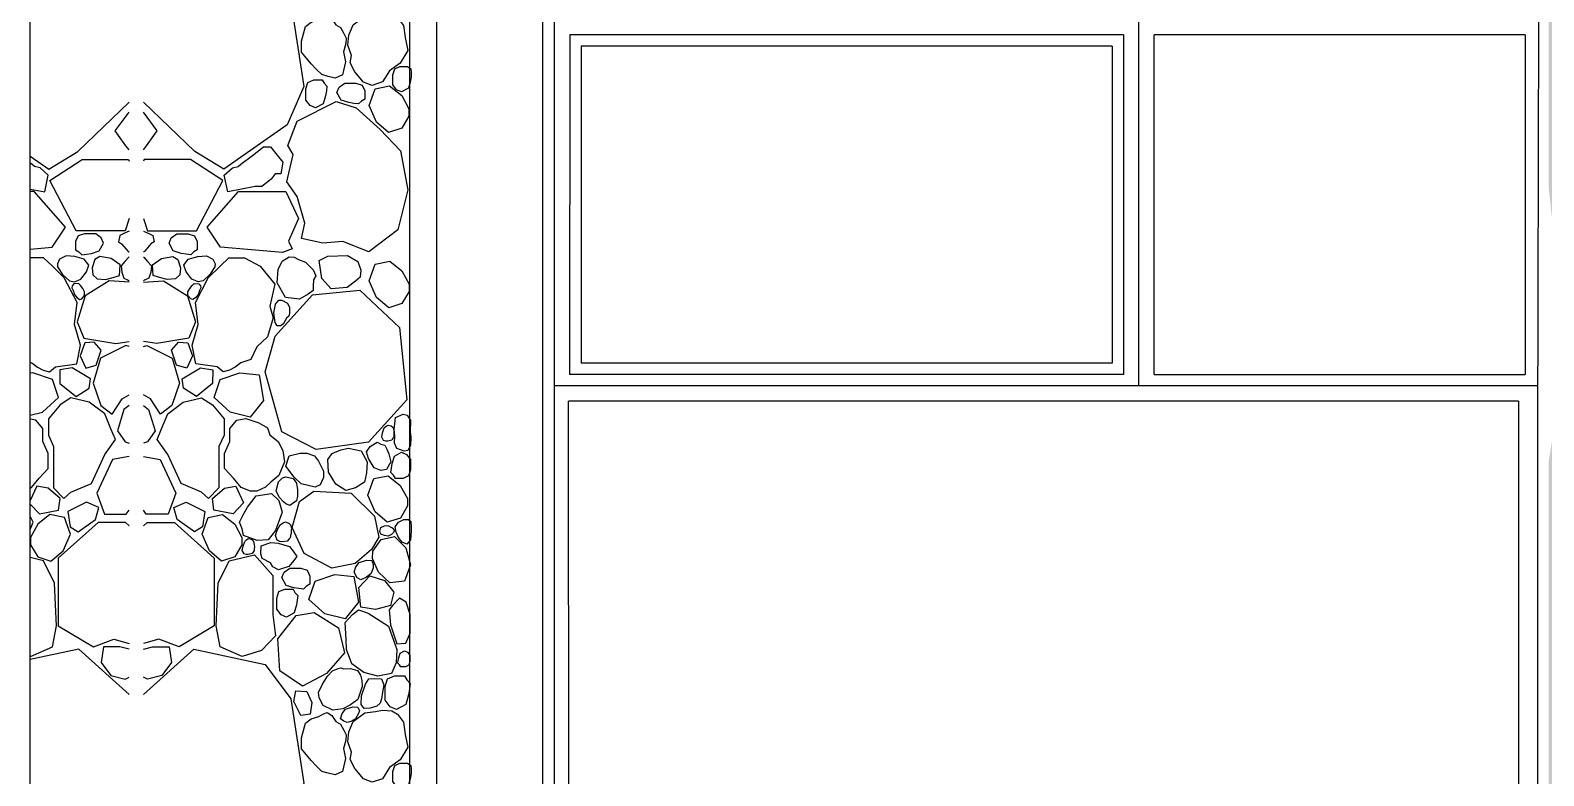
# Model space of a CAD drawing. Header units: millimetres. Extents: x 10227 to 13232, y 2 to 9351.
# Drawn here: x 11308.2 to 11706.8, y 8525 to 8721.2 of the extents above; entities that cross this region are included whole.
import ezdxf

# ---------------------------------------------------------------- set-up
doc = ezdxf.new("R2010")
doc.units = ezdxf.units.MM
for name, color, linetype in [('A-GLAZ-FULL', 4, 'Continuous'), ('A-WALL-FULL-EXTR', 1, 'Continuous'), ('RETINO', 20, 'Continuous')]:
    doc.layers.add(name, color=color, linetype=linetype)
doc.layers.add('muro', color=8, linetype='Continuous', transparency=0.5)

msp = doc.modelspace()

# ---------------------------------------------------------------- hatches: boundary and pattern name
at = {"layer": 'muro', "ltscale": 0.1, "transparency": 33554534}
h = msp.add_hatch(dxfattribs=at)
h.set_pattern_fill('AR-CONC', color=256, scale=0.22)
h.set_pattern_definition([(50, (-2e-12, 6528.164), (40.08063, -3.5066), [4.191, -46.101]), (355, (-2e-12, 6528.164), (-7.75355, 42.0325), [3.3528, -36.88093]), (100.45144, (3.34, 6527.87), (32.32707, 38.5259), [3.5618, -39.17985]), (46.1842, (-2e-12, 6539.34), (59.63739, -9.24931), [6.2865, -69.1515]), (96.63556, (4.97, 6538.57), (52.2289, 54.43375), [5.3427, -58.76983]), (351.18415, (-2e-12, 6539.34), (52.2289, 54.43375), [5.0292, -55.32114]), (21, (5.588, 6536.546), (33.35517, -22.49834), [4.191, -46.101]), (326, (5.59, 6536.546), (13.59645, 40.52135), [3.3528, -36.8808]), (71.45144, (8.368, 6534.67), (46.95161, 18.02301), [3.5618, -39.17979]), (37.5, (-2e-12, 6528.164), (0.679493, 18.602109), [0, -36.43376, 0, -37.4396, 0, -37.0205]), (7.5, (-2e-12, 6528.164), (14.700326, 22.039726), [0, -21.34616, 0, -35.59556, 0, -14.1097]), (327.5, (-12.461, 6528.164), (29.829931, -1.260324), [0, -13.97, 0, -43.5864, 0, -57.8358]), (317.5, (-18.05, 6528.164), (32.58842, 5.59383), [0, -18.161, 0, -28.94584, 0, -41.0718])])
edge = h.paths.add_edge_path()
edge.add_arc((11928.95, 8415.55), 224.13, 170.0567, 210.227)
edge.add_line((11735.29, 8302.72), (11858.18, 8302.72))
edge.add_arc((12029.14, 8481.78), 247.57, 217.626, 226.3258, ccw=False)
edge.add_arc((12299.1, 8926.34), 756.34, 218.62138, 231.96272, ccw=False)
edge = h.paths.add_edge_path(flags=17)
edge.add_arc((11983.52, 8565.17), 278.64, 165.139, 171.1663)
edge.add_line((11708.18, 8607.96), (11708.18, 8522.38))
edge.add_arc((11983.52, 8565.17), 278.64, 188.8337, 237.3194)
edge.add_arc((12029.14, 8481.78), 247.57, 217.626, 226.3258)
edge.add_line((11858.18, 8302.72), (11897.01, 8302.72))
edge.add_arc((12939.56, 8524.89), 1065.96, 191.16088, 192.03013, ccw=False)
edge.add_arc((12260.26, 8735.18), 554.88, 190.2302, 228.6624, ccw=False)
edge = h.paths.add_edge_path()
edge.add_line((12008.18, 9251.16), (11708.18, 9251.16))
edge.add_arc((12964.05, 9112.99), 1263.44, 173.72151, 188.62414)
edge.add_arc((12672.83, 8884.57), 958.73, 177.67081, 182.72268)
edge.add_arc((12260.26, 8735.18), 554.88, 169.2136, 181.1529)
edge.add_line((11705.49, 8724.02), (11708.18, 8724.02))
edge.add_line((11708.18, 8724.02), (11708.18, 8679.45))
edge.add_arc((12260.26, 8735.18), 554.88, 185.7647, 228.6624)
edge.add_arc((12939.56, 8524.89), 1065.96, 191.16088, 192.03013)
edge.add_line((11897.01, 8302.72), (12008.18, 8302.72))
edge.add_line((12008.18, 8302.72), (12008.18, 9251.16))
edge = h.paths.add_edge_path()
edge.add_line((12008.18, 8302.72), (11897.01, 8302.72))
edge.add_arc((12939.56, 8524.89), 1065.96, 192.03013, 207.02864)
edge.add_arc((7889.18, 7432.81), 4145.63, 8.16781, 8.42892, ccw=False)
edge.add_line((11992.75, 8021.79), (12008.18, 8021.79))
edge.add_line((12008.18, 8021.79), (12008.18, 8302.72))

# ---------------------------------------------------------------- linework, layer by layer
at = {"layer": 'A-GLAZ-FULL', "ltscale": 0.1}
for p, q in [((11446.18, 8724.02), (11446.18, 8614.51)), ((11600.18, 8627.59), (11600.18, 8724.02)), ((11705.49, 8724.02), (11705.18, 8614.51)), ((11450.32, 8720.02), (11450.26, 8630.55)), ((11596.18, 8720.02), (11450.32, 8720.02)), ((11596.18, 8720.02), (11596.18, 8630.55)), ((11701.97, 8720.02), (11604.18, 8720.02)), ((11604.18, 8630.55), (11604.18, 8720.02)), ((11701.97, 8720.02), (11701.97, 8630.55)), ((11453.32, 8717.02), (11453.26, 8633.55)), ((11593.18, 8717.02), (11453.32, 8717.02)), ((11593.18, 8717.02), (11593.18, 8633.55)), ((11593.18, 8633.55), (11453.26, 8633.55)), ((11705.32, 8627.59), (11446.32, 8627.59)), ((11596.18, 8630.55), (11450.26, 8630.55)), ((11604.18, 8630.55), (11701.97, 8630.55)), ((11450.11, 8421.41), (11449.97, 8623.59)), ((11700.18, 8623.59), (11449.97, 8623.59)), ((11700.18, 8623.59), (11700.18, 8421.41)), ((11446.18, 8614.51), (11446.18, 8417.41)), ((11705.18, 8614.51), (11705.18, 8417.41))]:
    msp.add_line(p, q, dxfattribs=at)
at = {"layer": 'A-WALL-FULL-EXTR', "ltscale": 0.1}
for p, q in [((11308.18, 6530.6), (11308.18, 9251.16)), ((11408.18, 8002.65), (11408.18, 8724.02)), ((11415.18, 8724.02), (11415.18, 8002.65)), ((11443.18, 8317.98), (11443.18, 8724.02))]:
    msp.add_line(p, q, dxfattribs=at)
at = {"layer": 'RETINO'}
for points in [[(11337.97, 8729.72), (11351.27, 8741.71), (11370.05, 8737.67), (11376.84, 8728.62), (11380.23, 8706.42), (11375.83, 8696.31)], [(11391.22, 8712.89), (11390.43, 8709.43), (11388.53, 8708.57), (11386.68, 8709.05), (11384.95, 8709.51), (11383.5, 8710.99), (11382.17, 8712.35), (11380.53, 8714.36), (11379.64, 8715.45), (11379.64, 8718.32), (11380.7, 8722.15), (11382.19, 8723.3), (11384.2, 8723.99), (11385.45, 8724.68), (11386.42, 8724.97), (11387.64, 8724.21), (11388.67, 8722.63), (11389.91, 8721.95), (11390.78, 8720.31), (11391.39, 8719.14), (11391.27, 8717.73), (11390.73, 8715.55), (11391.22, 8712.89)], [(11396.35, 8724.91), (11399.09, 8725.24), (11400.97, 8725.61), (11403.43, 8725.4), (11404.87, 8724.52), (11406.49, 8722.45), (11406.95, 8719.25), (11407.63, 8715.89), (11405.58, 8712.51), (11402.78, 8710.51), (11401, 8707.58), (11398.26, 8706.67), (11395.99, 8707.54), (11393.66, 8710.24), (11392.44, 8712.61), (11392.84, 8714.52), (11391.82, 8717.25), (11392.13, 8719.88), (11393.21, 8722.61), (11396.35, 8724.91)], [(11408.35, 8707.85), (11407.78, 8705.98), (11405.95, 8704.97), (11404.68, 8705.51), (11403.7, 8706.84), (11403.7, 8709.5), (11404.17, 8711.02), (11405.56, 8711.63), (11407.53, 8711.63), (11408.41, 8711.07), (11408.55, 8710.13), (11408.54, 8709.02), (11408.35, 8707.85)], [(11385.97, 8703.95), (11385.33, 8701.87), (11383.29, 8700.75), (11381.89, 8701.35), (11380.8, 8702.82), (11380.8, 8705.78), (11381.32, 8707.46), (11382.86, 8708.15), (11385.05, 8708.15), (11385.56, 8707.26), (11386.31, 8706.48), (11386.18, 8705.25), (11385.97, 8703.95)], [(11392.13, 8702.14), (11390.06, 8702.77), (11388.93, 8704.81), (11389.53, 8706.21), (11391.01, 8707.3), (11393.96, 8707.3), (11395.65, 8706.78), (11396.33, 8705.24), (11396.33, 8703.05), (11395.44, 8702.54), (11394.66, 8701.79), (11393.43, 8701.92), (11392.13, 8702.14)], [(11406.07, 8695.39), (11402.58, 8694.29), (11399.39, 8697.02), (11397.44, 8701.39), (11399.03, 8705.79), (11402.85, 8706.54), (11406.03, 8703.99), (11407.93, 8700.54), (11407.93, 8698.6), (11406.07, 8695.39)], [(11308.18, 8688.07), (11313.06, 8684.66), (11320.73, 8689.24), (11334.26, 8702.24)], [(11333.39, 8690.73), (11330.58, 8694.73), (11334.26, 8699.61)], [(11375.83, 8696.31), (11359.17, 8684.66), (11351.5, 8689.24), (11337.97, 8702.24)], [(11338.84, 8690.73), (11341.65, 8694.73), (11337.97, 8699.61)], [(11385.23, 8665.17), (11379.61, 8666.42), (11380.5, 8670.42), (11378.47, 8677.4), (11375.75, 8681.26), (11377.42, 8688.46), (11376.02, 8690.83), (11378.47, 8697.23), (11388.73, 8702.41), (11393.99, 8700.74), (11400.33, 8695.05), (11405.66, 8689.43), (11407.62, 8679.18), (11404.96, 8668.65), (11397.33, 8662.83), (11390.55, 8665.61), (11385.23, 8665.17)], [(11334.26, 8689.72), (11333.39, 8690.73)], [(11337.97, 8689.72), (11338.84, 8690.73)], [(11313.32, 8681.64), (11321.87, 8687.15), (11334.04, 8687.15), (11334.26, 8686.75)], [(11358.91, 8681.64), (11350.36, 8687.15), (11338.19, 8687.15), (11337.97, 8686.75)], [(11371.6, 8682.01), (11369.21, 8680.03), (11367.45, 8680.03), (11360.18, 8678.63), (11359.29, 8683.05), (11361.48, 8684.97), (11362.96, 8685.35), (11363.66, 8685.91), (11366.72, 8688.25), (11369.63, 8690.47), (11371.44, 8690.47), (11373.21, 8688.35), (11374.74, 8686.51), (11374.2, 8683.41), (11372.69, 8683.41), (11371.6, 8682.01)], [(11308.18, 8679.38), (11312.05, 8678.63), (11312.93, 8683.05), (11310.75, 8684.97), (11309.27, 8685.35), (11308.57, 8685.91), (11308.18, 8686.21)], [(11308.18, 8663.61), (11313.95, 8664.13), (11317.49, 8669.35), (11309.2, 8678.77), (11308.18, 8678.77)], [(11334.26, 8671.65), (11333.17, 8668.43), (11320.28, 8668.43), (11313.32, 8681.64)], [(11337.97, 8671.65), (11339.06, 8668.43), (11351.95, 8668.43), (11358.91, 8681.64)], [(11376.23, 8665.64), (11377.17, 8663.7), (11374.65, 8662.65), (11358.28, 8664.13), (11354.74, 8669.35), (11363.03, 8678.77), (11375.51, 8678.77), (11378.8, 8671.62), (11376.23, 8665.64)], [(11324.29, 8662.46), (11326.37, 8663.09), (11327.49, 8665.13), (11326.89, 8666.53), (11325.42, 8667.62), (11322.46, 8667.62), (11320.77, 8667.1), (11320.09, 8665.56), (11320.09, 8663.37), (11320.98, 8662.86), (11321.76, 8662.11), (11322.99, 8662.24), (11324.29, 8662.46)], [(11334.26, 8668.35), (11332.82, 8667.66), (11331.79, 8667.16), (11331.43, 8665.51), (11332.25, 8665.01)], [(11337.97, 8668.35), (11339.41, 8667.66), (11340.44, 8667.16), (11340.8, 8665.51), (11339.98, 8665.01)], [(11347.94, 8662.46), (11345.86, 8663.09), (11344.74, 8665.13), (11345.34, 8666.53), (11346.81, 8667.62), (11349.77, 8667.62), (11351.45, 8667.1), (11352.14, 8665.56), (11352.14, 8663.37), (11351.25, 8662.86), (11350.47, 8662.11), (11349.24, 8662.24), (11347.94, 8662.46)], [(11332.25, 8665.01), (11334.07, 8662.85), (11334.26, 8662.83)], [(11339.98, 8665.01), (11338.16, 8662.85), (11337.97, 8662.83)], [(11314.86, 8632.61), (11320.41, 8633.38), (11321.39, 8638.26), (11319.82, 8643.73), (11320.55, 8649.51), (11317.15, 8656.04), (11314.03, 8659.07), (11311.71, 8661.31), (11308.18, 8661.31)], [(11316.71, 8656.89), (11318.48, 8655.22), (11319.82, 8654.95), (11321.49, 8655.66), (11323, 8657.62), (11323.6, 8659.38), (11322.42, 8660.95), (11319.94, 8661.68), (11317.67, 8661.82), (11315.92, 8660.95), (11315.36, 8659.72), (11315.39, 8658.88), (11316.71, 8656.89)], [(11325.21, 8660.88), (11324.47, 8658.64), (11324.62, 8656.8)], [(11326.52, 8661.63), (11325.21, 8660.88)], [(11331.65, 8656.67), (11331.84, 8659.42), (11329.45, 8661.15), (11326.52, 8661.63)], [(11334.26, 8661.5), (11334.14, 8661.49), (11333.13, 8660.34), (11332.14, 8659.14), (11332.29, 8657.51), (11332.84, 8655.93), (11333.97, 8655.39), (11334.26, 8655.27)], [(11337.97, 8661.5), (11338.09, 8661.49), (11339.1, 8660.34), (11340.09, 8659.14), (11339.94, 8657.51), (11339.39, 8655.93), (11338.26, 8655.39), (11337.97, 8655.27)], [(11340.58, 8656.67), (11340.39, 8659.42), (11342.78, 8661.15), (11345.71, 8661.63)], [(11345.71, 8661.63), (11347.02, 8660.88)], [(11347.02, 8660.88), (11347.76, 8658.64), (11347.61, 8656.8)], [(11355.52, 8656.89), (11353.75, 8655.22), (11352.41, 8654.95), (11350.74, 8655.66), (11349.23, 8657.62), (11348.62, 8659.38), (11349.81, 8660.95), (11352.29, 8661.68), (11354.56, 8661.82), (11356.31, 8660.95), (11356.87, 8659.72), (11356.84, 8658.88), (11355.52, 8656.89)], [(11357.37, 8632.61), (11351.81, 8633.38), (11350.84, 8638.26), (11352.41, 8643.73), (11351.68, 8649.51), (11355.08, 8656.04), (11358.2, 8659.07), (11360.52, 8661.31), (11364.58, 8661.31), (11368.76, 8659.07), (11372.64, 8654.35), (11371.27, 8648.57), (11372.18, 8645.53), (11370.66, 8640.51), (11367.85, 8637.85), (11366.31, 8634.54), (11363.67, 8633.67), (11362.15, 8632.53), (11360.63, 8631.72), (11359, 8631.32), (11357.37, 8632.61)], [(11379.09, 8650.4), (11375.42, 8650.87), (11373.24, 8654.73), (11373.52, 8658.23), (11374.5, 8660.41), (11376.41, 8661.52), (11377.66, 8661.5), (11378.83, 8660.82), (11380.69, 8660.12), (11382.68, 8658.15), (11383.39, 8656.58), (11382.77, 8655.52), (11382.73, 8653.84), (11382.7, 8652.69), (11381.35, 8651.69), (11379.09, 8650.4)], [(11385, 8655.89), (11384.3, 8660.59), (11386.57, 8661.77), (11391.72, 8661.89)], [(11391.72, 8661.89), (11394.48, 8660.31)], [(11394.48, 8660.31), (11395.23, 8658.07), (11395.08, 8656.23)], [(11406.08, 8649.25), (11402.6, 8648.15), (11399.4, 8650.89), (11397.46, 8655.25), (11399.05, 8659.65), (11402.86, 8660.4), (11406.04, 8657.85), (11407.95, 8654.4), (11407.95, 8652.46), (11406.08, 8649.25)], [(11334.26, 8654.86), (11328.97, 8655.27), (11322.64, 8651.26), (11320.52, 8644.46)], [(11324.62, 8656.8), (11325.8, 8655.72)], [(11325.8, 8655.72), (11328.01, 8655.56), (11330.01, 8656.08), (11331.65, 8656.67)], [(11337.97, 8654.86), (11343.25, 8655.27), (11349.58, 8651.26), (11351.71, 8644.46)], [(11346.43, 8655.72), (11344.21, 8655.56), (11342.22, 8656.08), (11340.58, 8656.67)], [(11347.61, 8656.8), (11346.43, 8655.72)], [(11393.89, 8655.16), (11391.68, 8653.49), (11387.42, 8653.16), (11385, 8655.89)], [(11395.08, 8656.23), (11393.89, 8655.16)], [(11319.72, 8651.75), (11320.54, 8650.76), (11321.25, 8650.33), (11321.77, 8650.52), (11322.51, 8651.41), (11322.51, 8652.33), (11322.02, 8653.21), (11321.41, 8654.03), (11320.89, 8654.5), (11319.62, 8654.45), (11319.24, 8653.89), (11319.13, 8653.42), (11319.56, 8652.52), (11319.72, 8651.75)], [(11352.51, 8651.75), (11351.69, 8650.76), (11350.98, 8650.33), (11350.46, 8650.52), (11349.72, 8651.41), (11349.72, 8652.33), (11350.21, 8653.21), (11350.82, 8654.03), (11351.34, 8654.5), (11352.61, 8654.45), (11352.98, 8653.89), (11353.1, 8653.42), (11352.67, 8652.52), (11352.51, 8651.75)], [(11372.72, 8640.67), (11382.53, 8651.54), (11394.98, 8652.81), (11405.44, 8642.97), (11407.34, 8623.92), (11397.3, 8612.8), (11383.48, 8610.79), (11374.49, 8615.52), (11370.03, 8631.31), (11372.72, 8640.67)], [(11375.66, 8645.42), (11374.77, 8643.87), (11374.06, 8643.36), (11373.26, 8643.36), (11372.69, 8644.27), (11372.35, 8646.73), (11372.75, 8649.1), (11373.66, 8650.16), (11374.46, 8650.16), (11375.92, 8649.39), (11376.43, 8648.22), (11376.43, 8646.76), (11376.29, 8645.92), (11375.66, 8645.42)], [(11320.52, 8644.46), (11322.25, 8640.15), (11330.75, 8638.74), (11334.26, 8639.26)], [(11351.71, 8644.46), (11349.98, 8640.15), (11341.48, 8638.74), (11337.97, 8639.26)], [(11325.04, 8639.08), (11322.52, 8638.87), (11321.3, 8635.5), (11322.84, 8632.23), (11325.54, 8633.05), (11326.86, 8637), (11325.04, 8639.08)], [(11347.19, 8639.08), (11349.71, 8638.87), (11350.93, 8635.5), (11349.39, 8632.23), (11346.69, 8633.05), (11345.37, 8637), (11347.19, 8639.08)], [(11334.26, 8637.96), (11333.34, 8638.22), (11326.67, 8634.88), (11324.72, 8628.32), (11326.79, 8622.44), (11329.78, 8620.14), (11332.42, 8624.17)], [(11337.97, 8637.96), (11338.89, 8638.22), (11345.56, 8634.88), (11347.51, 8628.32), (11345.44, 8622.44), (11342.45, 8620.14), (11339.81, 8624.17)], [(11308.18, 8633.79), (11308.56, 8633.67), (11310.08, 8632.53), (11311.6, 8631.72), (11313.22, 8631.32), (11314.86, 8632.61)], [(11308.84, 8631), (11308.18, 8630.93)], [(11308.18, 8619.87), (11311.4, 8620.65), (11315.62, 8624.48), (11314, 8629.25), (11308.84, 8631)], [(11323.7, 8626.98), (11324.01, 8629.48), (11319.19, 8632.3), (11315.95, 8631.8), (11316.01, 8628.21), (11320.26, 8624.8), (11323.7, 8626.98)], [(11348.53, 8626.98), (11348.22, 8629.48), (11353.04, 8632.3), (11356.28, 8631.8), (11356.22, 8628.21), (11351.97, 8624.8), (11348.53, 8626.98)], [(11363.39, 8631), (11368.46, 8630.48), (11369.62, 8623.73), (11366.12, 8619.38), (11360.82, 8620.65), (11356.61, 8624.48), (11358.23, 8629.25), (11363.39, 8631)], [(11318.9, 8599.61), (11324.27, 8601.92), (11327.81, 8609.48), (11330.6, 8613.5), (11329.44, 8616.29), (11327.8, 8620.24), (11323.73, 8623.3), (11318.9, 8624.46), (11316.04, 8622.62), (11312.98, 8618.94), (11312.98, 8614.65), (11314.34, 8611.66), (11314.34, 8608.66), (11314.34, 8603.69), (11314.34, 8600.76), (11317.06, 8597.97), (11318.9, 8599.61)], [(11332.42, 8624.17), (11334.26, 8625.2)], [(11339.81, 8624.17), (11337.97, 8625.2)], [(11353.33, 8599.61), (11347.96, 8601.92), (11344.42, 8609.48), (11341.63, 8613.5), (11342.79, 8616.29), (11344.43, 8620.24), (11348.5, 8623.3), (11353.33, 8624.46), (11356.19, 8622.62), (11359.25, 8618.94), (11359.25, 8614.65), (11357.89, 8611.66), (11357.89, 8608.66), (11357.89, 8603.69), (11357.89, 8600.76), (11355.17, 8597.97), (11353.33, 8599.61)], [(11334.26, 8622.39), (11332.87, 8621.4), (11331.16, 8615.74), (11333.21, 8612.81), (11334.26, 8612.49)], [(11337.97, 8622.39), (11339.36, 8621.4), (11341.07, 8615.74), (11339.02, 8612.81), (11337.97, 8612.49)], [(11373.68, 8603.96), (11371.52, 8602.25), (11370.11, 8600.96), (11367.89, 8599.87), (11366.2, 8599.87), (11363.74, 8600.8), (11361.69, 8603.29), (11359.36, 8605.82), (11359.36, 8609.76), (11360.72, 8612.93), (11360.72, 8616.36), (11362.59, 8618.56), (11364.98, 8618.99), (11368.38, 8617.89), (11370.64, 8616.5), (11371.3, 8614.66), (11373.58, 8612.86), (11374.68, 8610.45), (11375.17, 8607.55), (11373.68, 8603.96)], [(11408.44, 8613.97), (11408.33, 8611.89), (11407.63, 8610.6), (11406.67, 8610.4), (11404.74, 8611.1), (11404.16, 8612.5), (11404.24, 8614.43), (11404.06, 8616.08), (11404.42, 8619.25), (11406.4, 8620.14), (11407.48, 8619.87), (11408.34, 8618.49), (11408.22, 8615.45), (11408.44, 8613.97)], [(11308.18, 8600.68), (11308.49, 8600.8), (11310.54, 8603.29), (11312.87, 8605.82), (11312.87, 8609.76), (11311.51, 8612.93), (11311.51, 8616.36), (11309.64, 8618.56), (11308.18, 8618.82)], [(11403.41, 8613.31), (11402.36, 8613.02), (11401.86, 8613.02), (11401.23, 8613.2), (11400.79, 8614.11), (11400.96, 8615.26), (11401.42, 8616.51), (11401.94, 8617), (11402.43, 8617.28), (11403.23, 8617.07), (11403.57, 8616.8), (11403.85, 8616.24), (11403.91, 8615.62), (11403.99, 8615.06), (11403.91, 8614.57), (11403.91, 8614.11), (11403.76, 8613.88), (11403.41, 8613.31)], [(11388.71, 8601.74), (11386.74, 8604.83), (11386.52, 8608.23), (11387.73, 8609.82), (11389.95, 8610.73), (11391.99, 8611.2), (11395.32, 8610.51), (11396.9, 8607.59), (11396.75, 8604.69), (11396.23, 8602.23), (11393.85, 8600.78), (11391.3, 8600.03), (11388.71, 8601.74)], [(11402.59, 8609.67), (11403.16, 8607.58), (11402.03, 8605.54), (11400.52, 8605.3), (11398.81, 8605.97), (11397.24, 8608.48), (11396.78, 8610.18), (11397.72, 8611.58), (11399.58, 8612.75), (11400.49, 8612.26), (11401.54, 8612), (11402.08, 8610.89), (11402.59, 8609.67)], [(11334.26, 8608.99), (11329.81, 8608.2), (11325.73, 8599.38)], [(11337.97, 8608.99), (11342.42, 8608.2), (11346.5, 8599.38)], [(11383.21, 8600.88), (11379.51, 8601.76), (11377.71, 8603.51), (11375.54, 8606.43), (11376.37, 8609.16), (11379.28, 8609.87), (11381, 8609.87), (11383.02, 8609.21), (11384.09, 8607.76), (11385.38, 8605.11), (11385.38, 8603.43), (11384.53, 8601.51), (11383.21, 8600.88)], [(11403.51, 8607.14), (11404.09, 8609.07), (11405.99, 8610.11), (11407.29, 8609.56), (11408.3, 8608.19), (11408.3, 8605.44), (11407.82, 8603.88), (11406.39, 8603.24), (11404.35, 8603.24), (11403.88, 8604.07), (11403.19, 8604.79), (11403.31, 8605.93), (11403.51, 8607.14)], [(11372.99, 8599.92), (11373.57, 8602.3), (11374.59, 8603.36), (11375.49, 8603.64), (11377.39, 8603.18), (11378.33, 8601.94), (11378.57, 8600.24), (11378.57, 8598.51), (11378.35, 8597.35), (11376.58, 8596.12), (11375.5, 8596.5), (11374.86, 8597.02), (11373.75, 8598.25), (11372.99, 8599.92)], [(11405.7, 8592.77), (11402.21, 8591.67), (11399.01, 8594.41), (11397.07, 8598.78), (11398.66, 8603.18), (11402.47, 8603.92), (11405.65, 8601.37), (11407.56, 8597.93), (11407.56, 8595.98), (11405.7, 8592.77)], [(11309.91, 8601.17), (11308.18, 8597.42)], [(11308.18, 8596.46), (11310.61, 8593.92), (11315.66, 8594.87), (11316.08, 8597.96), (11312.88, 8600.64), (11309.91, 8601.17)], [(11325.73, 8599.38), (11327.76, 8593.82)], [(11346.5, 8599.38), (11344.47, 8593.82)], [(11362.32, 8601.17), (11364.35, 8596.77), (11361.62, 8593.92), (11356.57, 8594.87), (11356.15, 8597.96), (11359.34, 8600.64), (11362.32, 8601.17)], [(11365.36, 8595.63), (11367.66, 8598.66), (11371.69, 8599.27), (11373.63, 8597.43), (11374.53, 8594.35), (11372.74, 8589.49), (11370.86, 8587.04), (11367.92, 8586.85), (11364.31, 8588.18), (11364.02, 8589.95), (11363.26, 8591.68), (11364.23, 8593.62), (11365.36, 8595.63)], [(11379.1, 8597.16), (11382.9, 8599.85), (11392.71, 8599.35), (11398.85, 8593.28), (11400.03, 8587.74), (11398.1, 8584.51), (11393.75, 8580.81), (11387.58, 8579.57), (11380.33, 8583.49), (11377.19, 8590.3), (11379.1, 8597.16)], [(11318.65, 8590.47), (11320.8, 8589.15), (11325.37, 8592.37), (11326.25, 8595.53), (11322.96, 8596.96), (11318.1, 8594.5), (11318.65, 8590.47)], [(11353.58, 8590.47), (11351.43, 8589.15), (11346.86, 8592.37), (11345.98, 8595.53), (11349.27, 8596.96), (11354.13, 8594.5), (11353.58, 8590.47)], [(11308.18, 8589.77), (11308.21, 8589.95), (11308.97, 8591.68), (11308.18, 8593.26)], [(11310.15, 8582.54), (11313.63, 8581.44), (11316.83, 8584.18), (11318.77, 8588.55), (11317.18, 8592.95), (11313.37, 8593.69), (11310.19, 8591.15), (11308.28, 8587.7), (11308.28, 8585.75), (11310.15, 8582.54)], [(11334.26, 8590.77), (11333.27, 8591.6), (11326.03, 8591.6), (11315.57, 8582.24), (11315.57, 8564.41), (11324.82, 8558.87), (11330.16, 8560.93), (11334.26, 8559.8)], [(11327.76, 8593.82), (11333.48, 8593.82), (11334.26, 8594.9)], [(11344.47, 8593.82), (11338.75, 8593.82), (11337.97, 8594.9)], [(11337.97, 8590.77), (11338.95, 8591.6), (11346.2, 8591.6), (11356.66, 8582.24), (11356.66, 8564.41), (11347.41, 8558.87), (11342.07, 8560.93), (11337.97, 8559.8)], [(11362.08, 8582.54), (11358.59, 8581.44), (11355.4, 8584.18), (11353.46, 8588.55), (11355.05, 8592.95), (11358.86, 8593.69), (11362.04, 8591.15), (11363.94, 8587.7), (11363.94, 8585.75), (11362.08, 8582.54)], [(11375.88, 8586.72), (11374.54, 8586.55), (11373.93, 8586.65), (11373.18, 8586.98), (11372.81, 8588.19), (11373.23, 8589.57), (11374.04, 8591.02), (11374.76, 8591.52), (11375.41, 8591.78), (11376.35, 8591.36), (11376.72, 8590.97), (11376.96, 8590.23), (11376.93, 8589.47), (11376.91, 8588.76), (11376.73, 8588.17), (11376.65, 8587.61), (11376.42, 8587.36), (11375.88, 8586.72)], [(11408.33, 8587.05), (11407.4, 8585.9), (11406.12, 8586.4), (11405.16, 8587.7), (11404.58, 8589.04), (11404.34, 8590.44), (11405.21, 8591.71), (11406.57, 8592.38), (11407.82, 8592.38), (11408.4, 8591.9), (11408.49, 8590.5), (11408.52, 8589.4), (11408.33, 8587.05)], [(11366.66, 8583.45), (11365.62, 8583.16), (11365.12, 8583.16), (11364.49, 8583.33), (11364.04, 8584.25), (11364.22, 8585.4), (11364.68, 8586.65), (11365.2, 8587.14), (11365.68, 8587.42), (11366.48, 8587.21), (11366.82, 8586.94), (11367.1, 8586.38), (11367.17, 8585.76), (11367.24, 8585.2), (11367.17, 8584.7), (11367.17, 8584.25), (11367.02, 8584.02), (11366.66, 8583.45)], [(11400.58, 8587.13), (11404.15, 8587.94), (11407.1, 8584.94), (11408.37, 8580.43), (11406.72, 8576.17), (11402.86, 8575.75), (11399.91, 8578.55), (11398.29, 8582.15), (11398.46, 8584.09), (11400.58, 8587.13)], [(11402.47, 8588.06), (11401.46, 8588.19), (11400.48, 8588.55), (11400.24, 8589.27), (11400.56, 8590.29), (11401.45, 8590.7), (11402.4, 8590.81), (11403.54, 8590.21), (11404.1, 8589.51), (11403.81, 8588.88), (11403.37, 8588.46), (11402.47, 8588.06)], [(11308.18, 8584.25), (11308.19, 8584.25), (11308.18, 8584.27)], [(11364, 8556.38), (11358.21, 8558.85), (11357.13, 8564.41), (11357.67, 8575.64), (11360.6, 8581.51), (11367.25, 8583.14), (11372.06, 8577.67), (11372.06, 8567.39), (11372.78, 8561.81), (11369.06, 8557.93), (11364, 8556.38)], [(11369, 8585.49), (11371.53, 8586.32), (11373.52, 8586.15), (11376.49, 8585.29), (11377.39, 8584.05), (11378.39, 8582.66), (11377.26, 8581.21), (11376.31, 8579.99), (11373.55, 8579.17), (11372.05, 8579.98), (11371.46, 8580.96), (11369.25, 8582.16), (11368.94, 8583.37), (11369, 8585.49)], [(11308.23, 8556.38), (11314.02, 8558.85), (11315.1, 8564.41), (11314.56, 8575.64), (11311.63, 8581.51), (11308.18, 8582.36)], [(11377.64, 8574.43), (11375.56, 8575.06), (11374.43, 8577.1), (11375.03, 8578.5), (11376.51, 8579.59), (11379.46, 8579.59), (11381.15, 8579.07), (11381.84, 8577.53), (11381.84, 8575.34), (11380.95, 8574.83), (11380.17, 8574.08), (11378.94, 8574.21), (11377.64, 8574.43)], [(11397.96, 8578.23), (11396.73, 8577.25), (11395.29, 8576.56), (11394.25, 8577.08), (11393.46, 8578.52), (11393.97, 8579.94), (11394.86, 8581.09), (11396.74, 8581.7), (11398.11, 8581.57), (11398.49, 8580.57), (11398.48, 8579.64), (11397.96, 8578.23)], [(11388.37, 8577.89), (11393.44, 8577.38), (11394.6, 8570.63), (11391.09, 8566.28), (11385.8, 8567.55), (11381.58, 8571.38), (11383.2, 8576.15), (11388.37, 8577.89)], [(11399.08, 8568.71), (11395.28, 8569.35), (11394.75, 8574.5), (11397.61, 8577.61), (11401.53, 8576.38), (11403.95, 8573.28), (11403.06, 8569.77), (11399.08, 8568.71)], [(11378.31, 8569.9), (11377.68, 8567.82), (11375.64, 8566.69), (11374.23, 8567.29), (11373.14, 8568.77), (11373.14, 8571.73), (11373.66, 8573.41), (11375.2, 8574.1), (11377.4, 8574.1), (11377.91, 8573.21), (11378.66, 8572.43), (11378.52, 8571.2), (11378.31, 8569.9)], [(11403.05, 8564.7), (11404.77, 8559.65), (11407.09, 8559.86), (11408.26, 8562.48), (11408.27, 8567.37), (11407.16, 8570.67), (11405.44, 8571.69), (11403.63, 8569.77), (11402.73, 8568.67), (11403.05, 8564.7)], [(11373.39, 8561.03), (11378.2, 8567.13), (11382.94, 8567.94)], [(11382.94, 8567.94), (11389.36, 8563.91), (11390.94, 8557.35)], [(11391.4, 8560.84), (11391.17, 8565.27), (11393.06, 8567.41), (11394.63, 8568.67), (11397.2, 8567.77), (11402.52, 8564.36), (11404.7, 8558.16), (11404.57, 8554.64), (11403.32, 8551.9), (11399.73, 8551.18), (11396.05, 8552.11), (11392.85, 8554.42), (11391.48, 8558.17), (11391.4, 8560.84)], [(11390.94, 8557.35), (11386.19, 8551.86), (11379.86, 8548.56), (11373.94, 8552.56), (11373.39, 8561.03)], [(11334.26, 8546.32), (11320.96, 8558.31), (11308.18, 8555.56)], [(11308.18, 8556.39), (11308.23, 8556.38)], [(11334.26, 8558.3), (11331.81, 8558.85), (11327.5, 8558.91), (11326.82, 8554.73), (11329.39, 8551.36)], [(11337.97, 8558.3), (11340.42, 8558.85), (11344.73, 8558.91), (11345.41, 8554.73), (11342.84, 8551.36)], [(11337.97, 8546.32), (11351.27, 8558.31), (11370.05, 8554.27), (11376.84, 8545.22), (11380.23, 8523.02), (11375.83, 8512.91)], [(11405.24, 8556.03), (11405.6, 8557.21), (11406.76, 8557.85), (11407.56, 8557.51), (11408.18, 8556.67), (11408.18, 8554.99), (11407.88, 8554.03), (11407.01, 8553.63), (11405.76, 8553.63), (11405.47, 8554.14), (11405.04, 8554.58), (11405.12, 8555.29), (11405.24, 8556.03)], [(11329.39, 8551.36), (11333.14, 8550.34), (11334.26, 8550.9)], [(11342.84, 8551.36), (11339.09, 8550.34), (11337.97, 8550.9)], [(11390.71, 8553.09), (11392.52, 8553.17), (11394.34, 8552.66), (11395.15, 8551.44), (11395.56, 8549.99), (11395.63, 8548.44), (11395.01, 8546.57), (11394.48, 8545), (11392.54, 8543.65), (11390.51, 8542.59), (11387.91, 8542.23), (11385.29, 8543.46), (11384.3, 8545.45), (11384.13, 8546.89), (11385.12, 8549.04), (11386.44, 8551.16), (11387.76, 8552.54), (11389.29, 8553.22), (11389.99, 8553.35), (11390.71, 8553.09)], [(11407.85, 8546.23), (11407.09, 8543.74), (11404.65, 8542.39), (11402.96, 8543.11), (11401.65, 8544.88), (11401.65, 8548.43), (11402.27, 8550.45), (11404.12, 8551.27), (11406.75, 8551.27), (11407.37, 8550.21), (11408.27, 8549.27), (11408.1, 8547.8), (11407.85, 8546.23)], [(11381.94, 8541.2), (11379.45, 8540.8), (11377.6, 8544.51), (11378.17, 8547.33), (11380.99, 8547.17), (11382.32, 8544.19), (11381.94, 8541.2)], [(11399.49, 8543.29), (11397.68, 8542.73), (11396.17, 8542.62), (11395.33, 8543.73), (11395.43, 8545.99), (11396.46, 8549.03), (11397.37, 8550.46), (11398.92, 8550.58), (11400.74, 8550.5), (11401.27, 8548.91), (11400.99, 8546.97), (11400.72, 8545.17), (11400.33, 8544.04), (11399.49, 8543.29)], [(11391.22, 8529.49), (11390.43, 8526.03), (11388.53, 8525.17), (11386.68, 8525.65), (11384.95, 8526.11), (11383.5, 8527.59), (11382.17, 8528.94), (11380.53, 8530.96), (11379.64, 8532.05), (11379.64, 8534.92), (11380.7, 8538.75), (11382.19, 8539.9), (11384.2, 8540.59), (11385.45, 8541.27), (11386.42, 8541.57), (11387.64, 8540.81), (11388.67, 8539.23), (11389.91, 8538.55), (11390.78, 8536.91), (11391.39, 8535.74), (11391.27, 8534.33), (11390.73, 8532.15), (11391.22, 8529.49)], [(11393.88, 8539.95), (11392.65, 8539.26), (11391.69, 8538.96), (11390.78, 8539.29), (11389.86, 8539.95), (11390.36, 8541.37), (11391.26, 8542.52), (11393.13, 8543.13), (11394.5, 8543), (11394.88, 8542), (11394.68, 8541.32), (11393.88, 8539.95)], [(11396.35, 8541.51), (11399.09, 8541.84), (11400.97, 8542.21), (11403.43, 8542), (11404.87, 8541.12), (11406.49, 8539.05), (11406.95, 8535.85), (11407.63, 8532.49), (11405.58, 8529.11), (11402.78, 8527.11), (11401, 8524.18), (11398.26, 8523.27), (11395.99, 8524.14), (11393.66, 8526.84), (11392.44, 8529.21), (11392.84, 8531.12), (11391.82, 8533.85), (11392.13, 8536.48), (11393.21, 8539.21), (11396.35, 8541.51)], [(11408.35, 8524.45), (11407.78, 8522.58), (11405.95, 8521.57), (11404.68, 8522.11), (11403.7, 8523.44), (11403.7, 8526.1), (11404.17, 8527.62), (11405.56, 8528.23), (11407.53, 8528.23), (11408.41, 8527.67), (11408.55, 8526.73), (11408.54, 8525.62), (11408.35, 8524.45)]]:
    msp.add_lwpolyline(points, dxfattribs=at)

doc.saveas('drawing.dxf')
